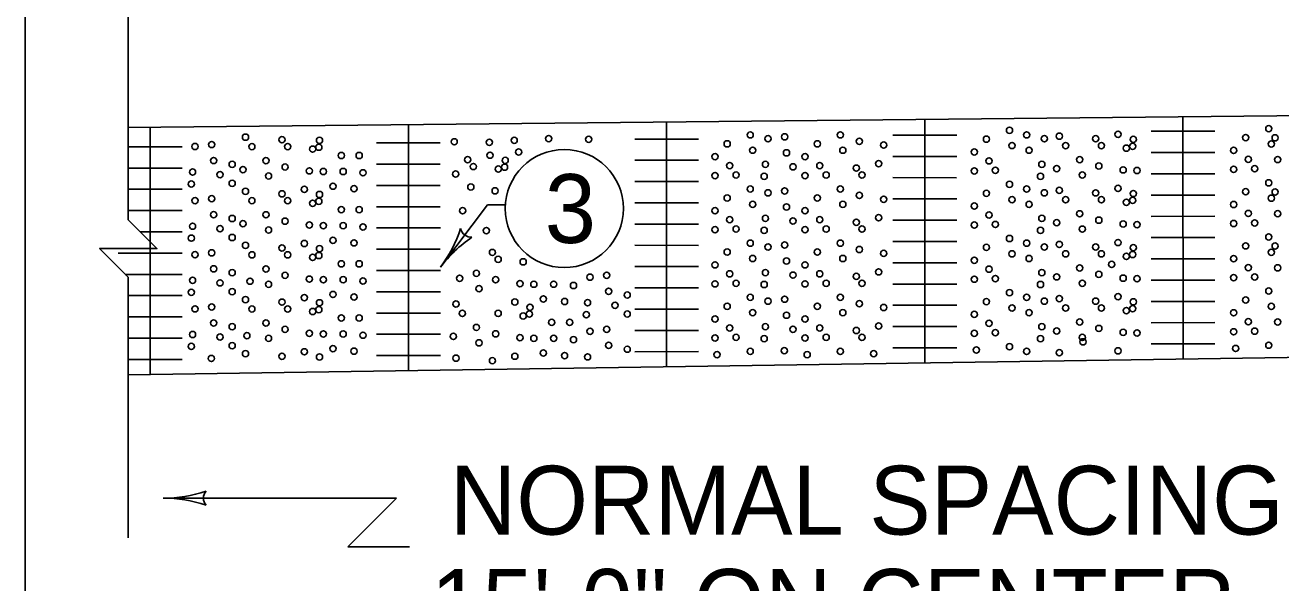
# Model space of a CAD drawing. Extents: x 1007 to 1035.5, y 1000.5 to 1021.5.
# Drawn here: x 1007 to 1010.648, y 1017.413 to 1019.034 of the extents above; entities that cross this region are included whole.
import ezdxf

# ---------------------------------------------------------------- set-up
doc = ezdxf.new("R2010")
doc.units = 0
for name, color, linetype in [('Level 1', 7, 'Continuous'), ('Level 10', 7, 'Continuous'), ('Level 11', 7, 'Continuous')]:
    doc.layers.add(name, color=color, linetype=linetype)

msp = doc.modelspace()

# ---------------------------------------------------------------- linework, layer by layer
at = {"layer": 'Level 1'}
for p, q in [((1007.2996, 1018.5927), (1007.2996, 1019.2583)), ((1007.2996, 1018.7367), (1011.1135, 1018.7749)), ((1007.3636, 1018.0187), (1007.3634, 1018.7373)), ((1007.3636, 1018.0187), (1007.3634, 1018.7373)), ((1008.1136, 1018.0299), (1008.1134, 1018.7448)), ((1008.1136, 1018.0299), (1008.1134, 1018.7448)), ((1008.8636, 1018.0412), (1008.8634, 1018.7523)), ((1008.8636, 1018.0412), (1008.8634, 1018.7523)), ((1009.6136, 1018.0524), (1009.6134, 1018.7598)), ((1009.6136, 1018.0524), (1009.6134, 1018.7598)), ((1010.3636, 1018.0637), (1010.3634, 1018.7674)), ((1010.3636, 1018.0637), (1010.3634, 1018.7674)), ((1008.7708, 1018.7029), (1008.9561, 1018.703)), ((1009.5208, 1018.7142), (1009.7061, 1018.7143)), ((1010.2708, 1018.7254), (1010.4561, 1018.7255)), ((1007.2996, 1018.6804), (1007.4561, 1018.6805)), ((1008.0208, 1018.6917), (1008.2061, 1018.6918)), ((1010.2708, 1018.6637), (1010.4561, 1018.6637)), ((1008.0208, 1018.6299), (1008.2061, 1018.6299)), ((1008.7708, 1018.6412), (1008.9561, 1018.6412)), ((1009.5208, 1018.6524), (1009.7061, 1018.6524)), ((1007.2996, 1018.6187), (1007.4561, 1018.6187)), ((1009.5208, 1018.5907), (1009.706, 1018.5906)), ((1010.2708, 1018.6019), (1010.456, 1018.6018)), ((1007.2996, 1018.5569), (1007.456, 1018.5568)), ((1008.0208, 1018.5682), (1008.206, 1018.5681)), ((1008.7708, 1018.5794), (1008.956, 1018.5793)), ((1008.7708, 1018.5175), (1008.9561, 1018.5176)), ((1009.5208, 1018.5288), (1009.7061, 1018.5288)), ((1010.2708, 1018.54), (1010.4561, 1018.5401)), ((1007.2996, 1018.495), (1007.4561, 1018.4951)), ((1008.0208, 1018.5063), (1008.2061, 1018.5063)), ((1008.3432, 1018.5119), (1008.2064, 1018.3303)), ((1008.395, 1018.5119), (1008.3432, 1018.5119)), ((1008.0207, 1018.4444), (1008.2063, 1018.4445)), ((1008.7707, 1018.4557), (1008.9563, 1018.4558)), ((1009.5207, 1018.4669), (1009.7063, 1018.467)), ((1010.2707, 1018.4782), (1010.4563, 1018.4783)), ((1007.3341, 1018.4332), (1007.4563, 1018.4333)), ((1010.2707, 1018.4165), (1010.4561, 1018.4164)), ((1007.2707, 1018.3715), (1007.4561, 1018.3714)), ((1008.0207, 1018.3828), (1008.2061, 1018.3827)), ((1008.7707, 1018.394), (1008.9561, 1018.3939)), ((1009.5207, 1018.4053), (1009.7061, 1018.4052)), ((1009.5207, 1018.3433), (1009.7062, 1018.3434)), ((1010.2707, 1018.3545), (1010.4562, 1018.3547)), ((1007.2911, 1018.3095), (1007.4562, 1018.3097)), ((1008.0207, 1018.3208), (1008.2062, 1018.3209)), ((1008.7707, 1018.332), (1008.9562, 1018.3322)), ((1008.7708, 1018.2703), (1008.9562, 1018.2703)), ((1009.5208, 1018.2816), (1009.7062, 1018.2816)), ((1010.2708, 1018.2928), (1010.4562, 1018.2928)), ((1007.2996, 1018.2478), (1007.4562, 1018.2478)), ((1008.0208, 1018.2591), (1008.2062, 1018.2591)), ((1010.2708, 1018.231), (1010.4563, 1018.2311)), ((1008.0208, 1018.1973), (1008.2063, 1018.1973)), ((1008.7708, 1018.2085), (1008.9563, 1018.2086)), ((1009.5208, 1018.2198), (1009.7063, 1018.2198)), ((1007.2996, 1018.186), (1007.4563, 1018.1861)), ((1007.2996, 1017.5443), (1007.2996, 1018.176)), ((1009.5208, 1018.1579), (1009.7062, 1018.158)), ((1010.2708, 1018.1692), (1010.4562, 1018.1693)), ((1007.2996, 1018.1242), (1007.4562, 1018.1243)), ((1008.0208, 1018.1354), (1008.2062, 1018.1355)), ((1008.7708, 1018.1467), (1008.9562, 1018.1468)), ((1008.7709, 1018.0848), (1008.9562, 1018.085)), ((1009.5209, 1018.0961), (1009.7062, 1018.0963)), ((1010.2709, 1018.1073), (1010.4562, 1018.1075)), ((1011.1135, 1018.0749), (1007.2996, 1018.0177)), ((1007.2996, 1018.0623), (1007.4562, 1018.0625)), ((1008.0209, 1018.0736), (1008.2062, 1018.0738)), ((1007.4008, 1017.6591), (1008.0787, 1017.6591)), ((1007.9373, 1017.5177), (1008.0787, 1017.6591)), ((1007.9373, 1017.5177), (1008.1163, 1017.5177))]:
    msp.add_line(p, q, dxfattribs=at)
msp.add_lwpolyline([(1007.2996, 1018.176), (1007.2996, 1018.301), (1007.2163, 1018.3843), (1007.3829, 1018.3843), (1007.2996, 1018.4677), (1007.2996, 1018.5927)], dxfattribs=at)
for centre, radius in [((1009.8595, 1018.7285), 0.00903), ((1010.6127, 1018.7331), 0.00903), ((1007.6401, 1018.7083), 0.00903), ((1007.7461, 1018.7009), 0.00903), ((1007.8551, 1018.699), 0.00903), ((1008.2465, 1018.6949), 0.00903), ((1008.3486, 1018.6935), 0.00903), ((1008.4208, 1018.6993), 0.00903), ((1008.5209, 1018.7042), 0.00903), ((1008.6371, 1018.7022), 0.00903), ((1009.1063, 1018.715), 0.00903), ((1009.158, 1018.7038), 0.00903), ((1009.2063, 1018.7094), 0.00903), ((1009.3679, 1018.715), 0.00903), ((1009.4236, 1018.6964), 0.00903), ((1009.7926, 1018.7025), 0.00903), ((1009.9091, 1018.715), 0.00903), ((1009.9608, 1018.7038), 0.00903), ((1010.004, 1018.7112), 0.00903), ((1010.1099, 1018.7038), 0.00903), ((1010.1749, 1018.7168), 0.00903), ((1010.219, 1018.7018), 0.00903), ((1010.5458, 1018.7071), 0.00903), ((1010.6311, 1018.7064), 0.00903), ((1007.4938, 1018.6813), 0.00903), ((1007.5421, 1018.6869), 0.00903), ((1007.6587, 1018.681), 0.00903), ((1007.7627, 1018.681), 0.00903), ((1007.8352, 1018.6736), 0.00903), ((1007.8533, 1018.6792), 0.00903), ((1007.9183, 1018.655), 0.00903), ((1007.9703, 1018.655), 0.00903), ((1008.3505, 1018.6559), 0.00903), ((1008.5662, 1018.501), 0.1716), ((1008.4336, 1018.6652), 0.00903), ((1009.0394, 1018.689), 0.00903), ((1009.1137, 1018.6704), 0.00903), ((1009.2118, 1018.6629), 0.00903), ((1009.301, 1018.689), 0.00903), ((1009.3753, 1018.6704), 0.00903), ((1009.4941, 1018.6853), 0.00903), ((1009.7573, 1018.6654), 0.00903), ((1009.8669, 1018.684), 0.00903), ((1009.9165, 1018.6704), 0.00903), ((1010.0226, 1018.6838), 0.00903), ((1010.1266, 1018.6838), 0.00903), ((1010.1991, 1018.6764), 0.00903), ((1010.2171, 1018.682), 0.00903), ((1010.5105, 1018.6699), 0.00903), ((1010.6201, 1018.6885), 0.00903), ((1007.5476, 1018.6404), 0.00903), ((1007.6015, 1018.6293), 0.00903), ((1007.6996, 1018.6402), 0.00903), ((1007.7553, 1018.6216), 0.00903), ((1008.2855, 1018.6429), 0.00903), ((1008.3021, 1018.623), 0.00903), ((1008.3927, 1018.6212), 0.00903), ((1008.3946, 1018.641), 0.00903), ((1009.0041, 1018.6518), 0.00903), ((1009.0468, 1018.6258), 0.00903), ((1009.1506, 1018.6295), 0.00903), ((1009.2304, 1018.6221), 0.00903), ((1009.2657, 1018.6518), 0.00903), ((1009.3084, 1018.6258), 0.00903), ((1009.4143, 1018.6184), 0.00903), ((1009.4793, 1018.6314), 0.00903), ((1009.8, 1018.6394), 0.00903), ((1009.9534, 1018.6295), 0.00903), ((1010.0635, 1018.643), 0.00903), ((1010.1191, 1018.6244), 0.00903), ((1010.5532, 1018.6439), 0.00903), ((1010.6386, 1018.6433), 0.00903), ((1007.4864, 1018.6069), 0.00903), ((1007.5662, 1018.5995), 0.00903), ((1007.6327, 1018.6142), 0.00903), ((1007.7071, 1018.5956), 0.00903), ((1007.8259, 1018.6104), 0.00903), ((1007.8663, 1018.6086), 0.00903), ((1007.9239, 1018.6086), 0.00903), ((1007.9815, 1018.6048), 0.00903), ((1008.2506, 1018.6012), 0.00903), ((1008.3746, 1018.6156), 0.00903), ((1009.0041, 1018.5967), 0.00903), ((1009.0654, 1018.5985), 0.00903), ((1009.1468, 1018.5948), 0.00903), ((1009.2657, 1018.5967), 0.00903), ((1009.327, 1018.5985), 0.00903), ((1009.431, 1018.5985), 0.00903), ((1009.7573, 1018.6102), 0.00903), ((1009.8186, 1018.612), 0.00903), ((1009.9496, 1018.5948), 0.00903), ((1009.9966, 1018.617), 0.00903), ((1010.0709, 1018.5984), 0.00903), ((1010.1897, 1018.6133), 0.00903), ((1010.2301, 1018.6114), 0.00903), ((1010.5105, 1018.6147), 0.00903), ((1010.5718, 1018.6166), 0.00903), ((1007.4826, 1018.5722), 0.00903), ((1007.6015, 1018.5741), 0.00903), ((1007.6401, 1018.551), 0.00903), ((1007.8111, 1018.5566), 0.00903), ((1007.8941, 1018.5658), 0.00903), ((1007.9555, 1018.5584), 0.00903), ((1008.2947, 1018.5636), 0.00903), ((1008.3653, 1018.5524), 0.00903), ((1009.1063, 1018.5577), 0.00903), ((1009.158, 1018.5465), 0.00903), ((1009.2063, 1018.5521), 0.00903), ((1009.3679, 1018.5577), 0.00903), ((1009.7926, 1018.5452), 0.00903), ((1009.8595, 1018.5712), 0.00903), ((1009.9091, 1018.5577), 0.00903), ((1009.9608, 1018.5465), 0.00903), ((1010.004, 1018.5538), 0.00903), ((1010.1099, 1018.5464), 0.00903), ((1010.1749, 1018.5594), 0.00903), ((1010.219, 1018.5445), 0.00903), ((1010.5458, 1018.5497), 0.00903), ((1010.6127, 1018.5757), 0.00903), ((1010.6311, 1018.5491), 0.00903), ((1007.4938, 1018.5239), 0.00903), ((1007.5421, 1018.5295), 0.00903), ((1007.6587, 1018.5237), 0.00903), ((1007.7461, 1018.5436), 0.00903), ((1007.7627, 1018.5237), 0.00903), ((1007.8352, 1018.5163), 0.00903), ((1007.8533, 1018.5218), 0.00903), ((1007.8551, 1018.5417), 0.00903), ((1009.0394, 1018.5317), 0.00903), ((1009.1137, 1018.5131), 0.00903), ((1009.301, 1018.5317), 0.00903), ((1009.3753, 1018.5131), 0.00903), ((1009.4236, 1018.5391), 0.00903), ((1009.4941, 1018.5279), 0.00903), ((1009.7573, 1018.508), 0.00903), ((1009.8669, 1018.5266), 0.00903), ((1009.9165, 1018.5131), 0.00903), ((1010.0226, 1018.5265), 0.00903), ((1010.1266, 1018.5265), 0.00903), ((1010.1991, 1018.5191), 0.00903), ((1010.2171, 1018.5247), 0.00903), ((1010.5105, 1018.5126), 0.00903), ((1010.6201, 1018.5311), 0.00903), ((1007.5476, 1018.483), 0.00903), ((1007.6015, 1018.4719), 0.00903), ((1007.6996, 1018.4828), 0.00903), ((1007.9183, 1018.4977), 0.00903), ((1007.9703, 1018.4977), 0.00903), ((1008.2708, 1018.4945), 0.00903), ((1009.0041, 1018.4945), 0.00903), ((1009.1506, 1018.4722), 0.00903), ((1009.2118, 1018.5056), 0.00903), ((1009.2657, 1018.4945), 0.00903), ((1009.4793, 1018.4741), 0.00903), ((1009.8, 1018.482), 0.00903), ((1009.9534, 1018.4722), 0.00903), ((1010.0635, 1018.4857), 0.00903), ((1010.5532, 1018.4866), 0.00903), ((1010.6386, 1018.4859), 0.00903), ((1007.4864, 1018.4496), 0.00903), ((1007.5662, 1018.4422), 0.00903), ((1007.6327, 1018.4568), 0.00903), ((1007.7071, 1018.4383), 0.00903), ((1007.7553, 1018.4643), 0.00903), ((1007.8259, 1018.4531), 0.00903), ((1007.8663, 1018.4513), 0.00903), ((1007.9239, 1018.4513), 0.00903), ((1007.9815, 1018.4475), 0.00903), ((1008.34, 1018.4368), 0.00903), ((1009.0041, 1018.4393), 0.00903), ((1009.0468, 1018.4685), 0.00903), ((1009.0654, 1018.4412), 0.00903), ((1009.1468, 1018.4374), 0.00903), ((1009.2304, 1018.4648), 0.00903), ((1009.2657, 1018.4393), 0.00903), ((1009.3084, 1018.4685), 0.00903), ((1009.327, 1018.4412), 0.00903), ((1009.4143, 1018.4611), 0.00903), ((1009.431, 1018.4412), 0.00903), ((1009.7573, 1018.4529), 0.00903), ((1009.8186, 1018.4547), 0.00903), ((1009.9496, 1018.4374), 0.00903), ((1009.9966, 1018.4597), 0.00903), ((1010.0709, 1018.4411), 0.00903), ((1010.1191, 1018.4671), 0.00903), ((1010.1897, 1018.4559), 0.00903), ((1010.2301, 1018.4541), 0.00903), ((1010.5105, 1018.4574), 0.00903), ((1010.5718, 1018.4592), 0.00903), ((1007.4826, 1018.4149), 0.00903), ((1007.6015, 1018.4168), 0.00903), ((1007.8111, 1018.3993), 0.00903), ((1007.8941, 1018.4085), 0.00903), ((1007.9555, 1018.4011), 0.00903), ((1009.1063, 1018.4003), 0.00903), ((1009.3679, 1018.4003), 0.00903), ((1009.8595, 1018.4139), 0.00903), ((1009.9091, 1018.4003), 0.00903), ((1010.1749, 1018.4021), 0.00903), ((1010.6127, 1018.4184), 0.00903), ((1007.4938, 1018.3666), 0.00903), ((1007.5421, 1018.3722), 0.00903), ((1007.6401, 1018.3937), 0.00903), ((1007.6587, 1018.3663), 0.00903), ((1007.7461, 1018.3863), 0.00903), ((1007.7627, 1018.3663), 0.00903), ((1007.8533, 1018.3645), 0.00903), ((1007.8551, 1018.3843), 0.00903), ((1008.3576, 1018.3733), 0.00903), ((1009.0394, 1018.3743), 0.00903), ((1009.158, 1018.3892), 0.00903), ((1009.2063, 1018.3948), 0.00903), ((1009.301, 1018.3743), 0.00903), ((1009.4236, 1018.3818), 0.00903), ((1009.4941, 1018.3706), 0.00903), ((1009.7926, 1018.3879), 0.00903), ((1009.8669, 1018.3693), 0.00903), ((1009.9608, 1018.3892), 0.00903), ((1010.004, 1018.3965), 0.00903), ((1010.0226, 1018.3692), 0.00903), ((1010.1099, 1018.3891), 0.00903), ((1010.1266, 1018.3692), 0.00903), ((1010.2171, 1018.3673), 0.00903), ((1010.219, 1018.3872), 0.00903), ((1010.5458, 1018.3924), 0.00903), ((1010.6201, 1018.3738), 0.00903), ((1010.6311, 1018.3918), 0.00903), ((1007.5476, 1018.3257), 0.00903), ((1007.8352, 1018.3589), 0.00903), ((1007.9183, 1018.3403), 0.00903), ((1007.9703, 1018.3403), 0.00903), ((1008.3742, 1018.3534), 0.00903), ((1008.4467, 1018.346), 0.00903), ((1009.0041, 1018.3372), 0.00903), ((1009.1137, 1018.3558), 0.00903), ((1009.2118, 1018.3483), 0.00903), ((1009.2657, 1018.3372), 0.00903), ((1009.3753, 1018.3558), 0.00903), ((1009.7573, 1018.3507), 0.00903), ((1009.9165, 1018.3558), 0.00903), ((1010.0635, 1018.3283), 0.00903), ((1010.1566, 1018.3385), 0.00903), ((1010.1991, 1018.3618), 0.00903), ((1010.5105, 1018.3552), 0.00903), ((1010.5532, 1018.3292), 0.00903), ((1010.6386, 1018.3286), 0.00903), ((1007.4864, 1018.2923), 0.00903), ((1007.6015, 1018.3146), 0.00903), ((1007.6535, 1018.2897), 0.00903), ((1007.6996, 1018.3255), 0.00903), ((1007.7553, 1018.3069), 0.00903), ((1007.8259, 1018.2958), 0.00903), ((1007.8663, 1018.2939), 0.00903), ((1007.9239, 1018.2939), 0.00903), ((1007.9815, 1018.2902), 0.00903), ((1008.2621, 1018.2983), 0.00903), ((1008.3111, 1018.3126), 0.00903), ((1008.3668, 1018.294), 0.00903), ((1008.6412, 1018.3014), 0.00903), ((1008.6896, 1018.307), 0.00903), ((1009.0468, 1018.3112), 0.00903), ((1009.1506, 1018.3148), 0.00903), ((1009.2304, 1018.3074), 0.00903), ((1009.3084, 1018.3112), 0.00903), ((1009.4143, 1018.3038), 0.00903), ((1009.4793, 1018.3168), 0.00903), ((1009.7573, 1018.2955), 0.00903), ((1009.8, 1018.3247), 0.00903), ((1009.8186, 1018.2974), 0.00903), ((1009.9534, 1018.3148), 0.00903), ((1009.9966, 1018.3023), 0.00903), ((1010.1191, 1018.3098), 0.00903), ((1010.1897, 1018.2986), 0.00903), ((1010.2301, 1018.2968), 0.00903), ((1010.5105, 1018.3001), 0.00903), ((1010.5718, 1018.3019), 0.00903), ((1007.4826, 1018.2575), 0.00903), ((1007.5662, 1018.2849), 0.00903), ((1007.6015, 1018.2594), 0.00903), ((1007.7071, 1018.2809), 0.00903), ((1008.3186, 1018.268), 0.00903), ((1008.4374, 1018.2828), 0.00903), ((1008.4778, 1018.281), 0.00903), ((1008.5354, 1018.281), 0.00903), ((1008.593, 1018.2773), 0.00903), ((1008.6951, 1018.2605), 0.00903), ((1009.0041, 1018.282), 0.00903), ((1009.0654, 1018.2838), 0.00903), ((1009.1468, 1018.2801), 0.00903), ((1009.2657, 1018.282), 0.00903), ((1009.327, 1018.2838), 0.00903), ((1009.431, 1018.2838), 0.00903), ((1009.8595, 1018.2565), 0.00903), ((1009.9496, 1018.2801), 0.00903), ((1010.0709, 1018.2838), 0.00903), ((1010.6127, 1018.2611), 0.00903), ((1007.6401, 1018.2363), 0.00903), ((1007.7461, 1018.2289), 0.00903), ((1007.8111, 1018.2419), 0.00903), ((1007.8551, 1018.227), 0.00903), ((1007.8941, 1018.2512), 0.00903), ((1007.9555, 1018.2438), 0.00903), ((1008.2516, 1018.2234), 0.00903), ((1008.4226, 1018.229), 0.00903), ((1008.5056, 1018.2383), 0.00903), ((1008.567, 1018.2308), 0.00903), ((1008.6338, 1018.2271), 0.00903), ((1008.7136, 1018.2197), 0.00903), ((1008.749, 1018.2494), 0.00903), ((1009.0394, 1018.217), 0.00903), ((1009.1063, 1018.243), 0.00903), ((1009.158, 1018.2318), 0.00903), ((1009.2063, 1018.2374), 0.00903), ((1009.301, 1018.217), 0.00903), ((1009.3679, 1018.243), 0.00903), ((1009.4236, 1018.2244), 0.00903), ((1009.7926, 1018.2305), 0.00903), ((1009.9091, 1018.243), 0.00903), ((1009.9608, 1018.2318), 0.00903), ((1010.004, 1018.2392), 0.00903), ((1010.1099, 1018.2318), 0.00903), ((1010.1749, 1018.2448), 0.00903), ((1010.219, 1018.2298), 0.00903), ((1010.5458, 1018.2351), 0.00903), ((1010.6201, 1018.2165), 0.00903), ((1007.4938, 1018.2093), 0.00903), ((1007.5421, 1018.2149), 0.00903), ((1007.6587, 1018.209), 0.00903), ((1007.7627, 1018.209), 0.00903), ((1007.8352, 1018.2016), 0.00903), ((1007.8533, 1018.2072), 0.00903), ((1007.9183, 1018.183), 0.00903), ((1007.9703, 1018.183), 0.00903), ((1008.2702, 1018.1961), 0.00903), ((1008.3742, 1018.1961), 0.00903), ((1008.4467, 1018.1887), 0.00903), ((1008.4648, 1018.1943), 0.00903), ((1008.4666, 1018.2141), 0.00903), ((1008.6301, 1018.1923), 0.00903), ((1008.749, 1018.1943), 0.00903), ((1009.0041, 1018.1798), 0.00903), ((1009.1137, 1018.1984), 0.00903), ((1009.2118, 1018.1909), 0.00903), ((1009.2657, 1018.1798), 0.00903), ((1009.3753, 1018.1984), 0.00903), ((1009.4941, 1018.2133), 0.00903), ((1009.7573, 1018.1934), 0.00903), ((1009.8669, 1018.212), 0.00903), ((1009.9165, 1018.1984), 0.00903), ((1010.0226, 1018.2118), 0.00903), ((1010.1266, 1018.2118), 0.00903), ((1010.1991, 1018.2044), 0.00903), ((1010.2171, 1018.21), 0.00903), ((1010.5105, 1018.1979), 0.00903), ((1007.5476, 1018.1684), 0.00903), ((1007.6015, 1018.1573), 0.00903), ((1007.6996, 1018.1682), 0.00903), ((1007.7553, 1018.1496), 0.00903), ((1008.3111, 1018.1553), 0.00903), ((1008.5298, 1018.1701), 0.00903), ((1008.5818, 1018.1701), 0.00903), ((1008.6412, 1018.1441), 0.00903), ((1008.6896, 1018.1497), 0.00903), ((1009.0468, 1018.1538), 0.00903), ((1009.1506, 1018.1575), 0.00903), ((1009.2304, 1018.1501), 0.00903), ((1009.3084, 1018.1538), 0.00903), ((1009.4143, 1018.1464), 0.00903), ((1009.4793, 1018.1594), 0.00903), ((1009.8, 1018.1674), 0.00903), ((1009.9534, 1018.1575), 0.00903), ((1009.9966, 1018.145), 0.00903), ((1010.0635, 1018.171), 0.00903), ((1010.1191, 1018.1524), 0.00903), ((1010.5532, 1018.1719), 0.00903), ((1010.5718, 1018.1446), 0.00903), ((1010.6386, 1018.1713), 0.00903), ((1007.4864, 1018.1349), 0.00903), ((1007.5662, 1018.1275), 0.00903), ((1007.6442, 1018.1313), 0.00903), ((1007.7071, 1018.1236), 0.00903), ((1007.8259, 1018.1384), 0.00903), ((1007.8663, 1018.1366), 0.00903), ((1007.9239, 1018.1366), 0.00903), ((1007.9815, 1018.1328), 0.00903), ((1008.2442, 1018.1293), 0.00903), ((1008.3186, 1018.1107), 0.00903), ((1008.3668, 1018.1367), 0.00903), ((1008.4374, 1018.1255), 0.00903), ((1008.4778, 1018.1237), 0.00903), ((1008.5354, 1018.1237), 0.00903), ((1008.593, 1018.1199), 0.00903), ((1009.0041, 1018.1247), 0.00903), ((1009.0654, 1018.1265), 0.00903), ((1009.1468, 1018.1228), 0.00903), ((1009.2657, 1018.1247), 0.00903), ((1009.327, 1018.1265), 0.00903), ((1009.431, 1018.1265), 0.00903), ((1009.7573, 1018.1382), 0.00903), ((1009.8186, 1018.14), 0.00903), ((1009.9496, 1018.1228), 0.00903), ((1010.0709, 1018.1264), 0.00903), ((1010.073, 1018.1135), 0.00903), ((1010.1897, 1018.1413), 0.00903), ((1010.2301, 1018.1394), 0.00903), ((1010.5105, 1018.1427), 0.00903), ((1007.4826, 1018.1002), 0.00903), ((1007.6015, 1018.1021), 0.00903), ((1007.6401, 1018.079), 0.00903), ((1007.7461, 1018.0716), 0.00903), ((1007.8111, 1018.0846), 0.00903), ((1007.8941, 1018.0938), 0.00903), ((1007.9555, 1018.0864), 0.00903), ((1008.4226, 1018.0717), 0.00903), ((1008.5056, 1018.0809), 0.00903), ((1008.567, 1018.0735), 0.00903), ((1008.6951, 1018.1032), 0.00903), ((1008.749, 1018.0921), 0.00903), ((1009.0101, 1018.0763), 0.00903), ((1009.1063, 1018.0857), 0.00903), ((1009.2054, 1018.0878), 0.00903), ((1009.2717, 1018.0763), 0.00903), ((1009.3679, 1018.0857), 0.00903), ((1009.465, 1018.0791), 0.00903), ((1009.7633, 1018.0898), 0.00903), ((1009.8595, 1018.0992), 0.00903), ((1009.9091, 1018.0857), 0.00903), ((1010.004, 1018.0818), 0.00903), ((1010.1749, 1018.0874), 0.00903), ((1010.5165, 1018.0943), 0.00903), ((1010.6127, 1018.1037), 0.00903), ((1007.5412, 1018.0652), 0.00903), ((1007.8551, 1018.0697), 0.00903), ((1008.2516, 1018.0661), 0.00903), ((1008.3576, 1018.0587), 0.00903), ((1008.6338, 1018.0698), 0.00903)]:
    msp.add_circle(centre, radius, dxfattribs=at)
for centre, radius, start, end in [((1007.8943, 1018.5652), 0.3906, 323.0293, 341.6981), ((1008.5185, 1018.0953), 0.3906, 124.3765, 143.0232), ((1008.2958, 1018.4489), 0.0312, 191.8039, 273.9206), ((1007.8943, 1018.5652), 0.3906, 323.0171, 323.0293), ((1007.4008, 1018.0497), 0.3906, 270, 288.6688), ((1007.5493, 1017.659), 0.0312, 138.7746, 220.8913), ((1007.4008, 1018.0497), 0.3906, 269.9878, 270), ((1007.4008, 1017.2685), 0.3906, 71.3472, 89.9939)]:
    msp.add_arc(centre, radius, start, end, dxfattribs=at)
at = {"layer": 'Level 10'}
msp.add_line((1007, 1021.5), (1007, 1000.5), dxfattribs=at)
at = {"layer": 'Level 11'}
msp.add_lwpolyline([(1007, 1000.5), (1035.5, 1000.5), (1035.5, 1021.5), (1007, 1021.5)], close=True, dxfattribs=at)

# ---------------------------------------------------------------- texts
at = {"layer": 'Level 1'}
for s, p in [('3', (1008.5095, 1018.4009)), ('NORMAL SPACING', (1008.2338, 1017.5533)), ("15'-0'' ON CENTER", (1008.1787, 1017.2533))]:
    msp.add_text(s, height=0.2, dxfattribs=at).set_placement(p)

doc.saveas('drawing.dxf')
